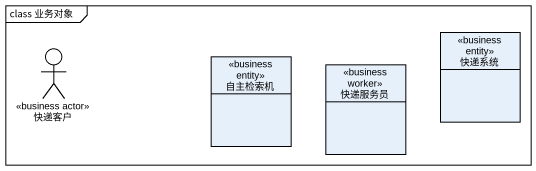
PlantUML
@startuml
mainframe class 业务对象
allowmixing
hide circle
hide empty members
actor 快递客户 <<business actor>>
class 自主检索机 <<business entity>>
class 快递服务员 <<business worker>>
class 快递系统 <<business entity>>
@enduml
